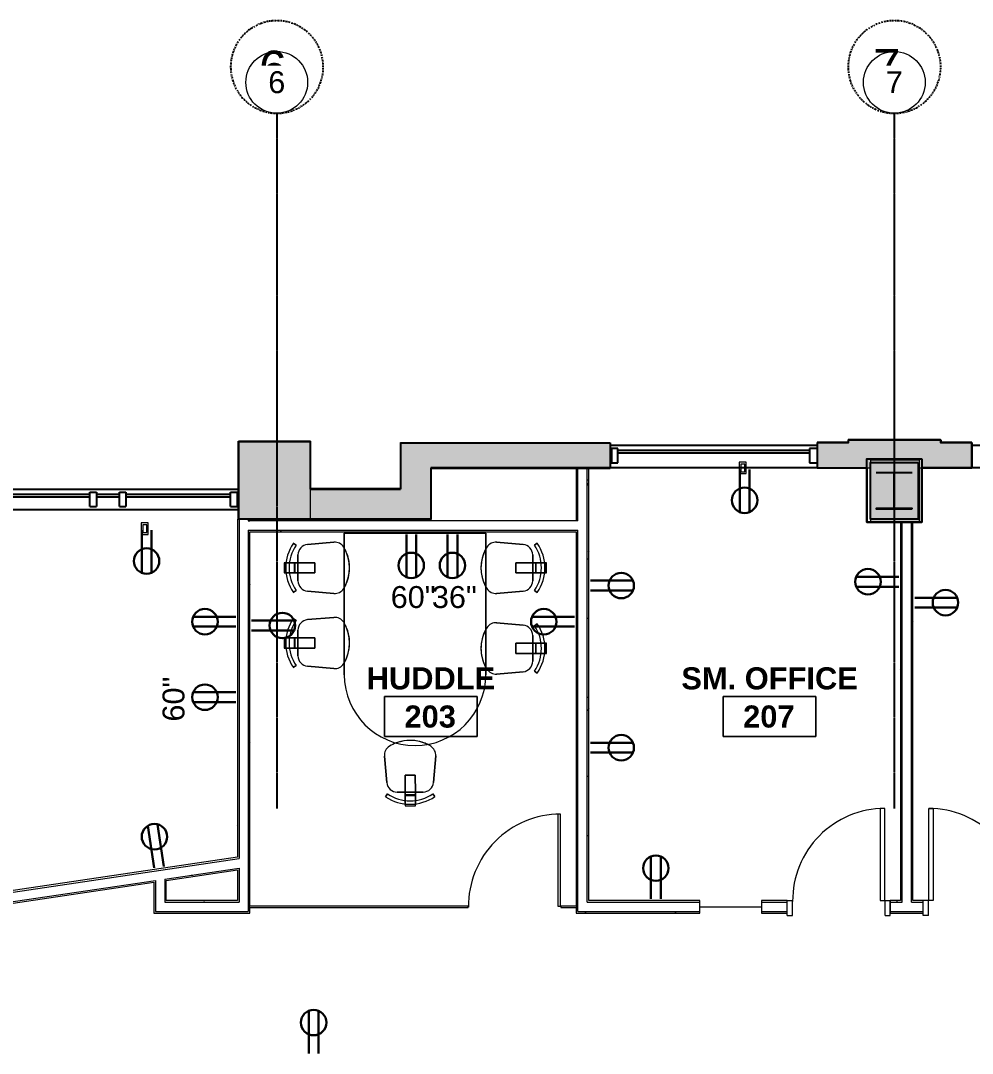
# Model space of a CAD drawing. Header units: inches. Extents: x 25329 to 28023, y 11893 to 13703.
# Drawn here: x 26722.2 to 27092.1, y 13301.6 to 13702.9 of the extents above; entities that cross this region are included whole.
import ezdxf

# ---------------------------------------------------------------- set-up
doc = ezdxf.new("R2010")
doc.units = ezdxf.units.IN
doc.header["$MEASUREMENT"] = 0
for name, pattern in [('L1$0$Plaza America BA02$0$CENTER2', [1.125, 0.75, -0.125, 0.125, -0.125]), ('L1$0$Plaza America BA02$0$DASHDOT', [1, 0.5, -0.25, 0, -0.25]), ('L1$0$SAG 02ATL Ste230PHII$0$CENTER2', [1.125, 0.75, -0.125, 0.125, -0.125])]:
    doc.linetypes.add(name, pattern=pattern)
for name, color, linetype in [('L1$0$A-Cols-Extr', 8, 'Continuous'), ('L1$0$A-Glaz', 8, 'Continuous'), ('L1$0$A-Wall-Extr', 8, 'Continuous'), ('L1$0$Plaza America BA02$0$14', 8, 'L1$0$Plaza America BA02$0$DASHDOT'), ('L1$0$Plaza America BA02$0$A-Column grid', 8, 'L1$0$Plaza America BA02$0$CENTER2'), ('L1$0$SAG 02ATL Ste230PHII$0$A-Column grid', 8, 'L1$0$SAG 02ATL Ste230PHII$0$CENTER2')]:
    doc.layers.add(name, color=color, linetype=linetype)
for name, color, linetype, lineweight in [('X1$0$A-ANNO-NOTE', 4, 'Continuous', 30), ('X1$0$A-AREA-IDEN', 1, 'Continuous', 9), ('X1$0$A-DOOR', 8, 'Continuous', 13), ('X1$0$A-DOOR-FRAM', 8, 'Continuous', 20), ('X1$0$A-GLAZ', 8, 'Continuous', 13), ('X1$0$A-WALL', 8, 'Continuous', 13), ('X1$0$A-WALL-PATT', 8, 'Continuous', 13), ('X1$0$E-ELEC-FIXT', 4, 'Continuous', 9), ('X1$0$I-FURN', 47, 'Continuous', 9), ('X1$0$I-WALL', 8, 'Continuous', 13), ('X1$0$S-COLS', 8, 'Continuous', 13), ('X1$0$S-GRID', 8, 'Continuous', 9), ('X1$0$S-GRID-IDEN', 8, 'Continuous', 9)]:
    doc.layers.add(name, color=color, linetype=linetype, lineweight=lineweight)
doc.styles.add('L1$0$Plaza America BA02$0$MONOTXT', font='MONOTXT', dxfattribs={"height": 0.2})
doc.styles.add('X1$0$Swis721 Lt BT', font='swissl.ttf', dxfattribs={"height": 8.514638})
doc.styles.add('X1$0$Swis721 Lt BT_B', font='', dxfattribs={"height": 8.583975})
doc.styles.get('X1$0$Swis721 Lt BT_B').set_extended_font_data('Swis721 Lt BT', bold=True)
pattern_1 = [(0, (0, 0), (30.72, 7.68), [1.267, -21.773, 1.267, -21.773, -122.88]), (0, (0, 0), (30.72, 7.68), [-46.08, 1.267, -44.813, 1.267, -21.773, -53.76]), (0, (0, 0), (30.72, 7.68), [-115.2, 1.267, -14.093, 1.267, -37.133]), (120, (11.52, 3.84), (-22.0110751, 22.7643004), [1.267, -21.773, 1.267, -21.773, -122.88]), (120, (11.52, 3.84), (-22.0110751, 22.7643004), [-46.08, 1.267, -44.813, 1.267, -21.773, -53.76]), (120, (11.52, 3.84), (-22.0110751, 22.7643004), [-115.2, 1.267, -14.093, 1.267, -37.133]), (240, (15.36, 19.2), (-8.7089249, -30.4443004), [1.267, -21.773, 1.267, -21.773, -122.88]), (240, (15.36, 19.2), (-8.7089249, -30.4443004), [-46.08, 1.267, -44.813, 1.267, -21.773, -53.76]), (240, (15.36, 19.2), (-8.7089249, -30.4443004), [-115.2, 1.267, -14.093, 1.267, -37.133])]

# ---------------------------------------------------------------- blocks, each defined once
blk = doc.blocks.new('X1$0$Single Flush - OTJ_SOLIDFLUSH_ALUM-4900816-FIRST FLOOR POWER _ SIGNAL')
at = {"layer": 'X1$0$A-DOOR'}
for p, q in [((16.15625, 38.25), (16.15625, 2.4375)), ((17.90625, 38.25), (16.15625, 38.25)), ((17.90625, 2.4375), (17.90625, 38.25)), ((16.15625, 2.4375), (17.90625, 2.4375))]:
    blk.add_line(p, q, dxfattribs=at)
blk.add_arc((17.90625, 2.4375), 35.8125, 90, 180.5, dxfattribs=at)
at = {"layer": 'X1$0$A-DOOR-FRAM'}
for p, q in [((-20, -3.3125), (-20, 2.4375)), ((-20, 2.4375), (-18, 2.4375)), ((-18, -3.3125), (-18, 2.4375)), ((18.000004, -3.3125), (18.000004, 2.4375)), ((18.000004, 2.4375), (20.000004, 2.4375)), ((20.000004, -3.3125), (20.000004, 2.4375)), ((-20, -3.3125), (-18, -3.3125)), ((18.000004, -3.3125), (20.000004, -3.3125))]:
    blk.add_line(p, q, dxfattribs=at)
blk = doc.blocks.new('X1$0$Single Flush - OTJ_SOLIDFLUSH_ALUM-4900275-FIRST FLOOR POWER _ SIGNAL')
at = {"layer": 'X1$0$A-DOOR'}
for p, q in [((16.15625, -2.4375), (17.90625, -2.4375)), ((16.15625, -38.25), (16.15625, -2.4375)), ((17.90625, -2.4375), (17.90625, -38.25)), ((17.90625, -38.25), (16.15625, -38.25))]:
    blk.add_line(p, q, dxfattribs=at)
blk.add_arc((17.90625, -2.4375), 35.8125, 179.5, 270, dxfattribs=at)
at = {"layer": 'X1$0$A-DOOR-FRAM'}
for p, q in [((-20, 3.3125), (-20, -2.4375)), ((-20, 3.3125), (-18, 3.3125)), ((-18, 3.3125), (-18, -2.4375)), ((18.000004, 3.3125), (18.000004, -2.4375)), ((18.000004, 3.3125), (20.000004, 3.3125)), ((20.000004, 3.3125), (20.000004, -2.4375)), ((-20, -2.4375), (-18, -2.4375)), ((18.000004, -2.4375), (20.000004, -2.4375))]:
    blk.add_line(p, q, dxfattribs=at)
blk = doc.blocks.new('X1$0$Single Glass Door - 36_ x 96_-4888983-FIRST FLOOR POWER _ SIGNAL')
at = {"layer": 'X1$0$A-DOOR'}
for p, q in [((16.90625, 36.0625), (16.90625, 0.25)), ((17.90625, 36.0625), (16.90625, 36.0625)), ((17.90625, 0.25), (17.90625, 36.0625)), ((16.90625, 0.25), (17.90625, 0.25))]:
    blk.add_line(p, q, dxfattribs=at)
blk.add_arc((17.90625, 0.25), 35.8125, 90, 180.5, dxfattribs=at)
blk = doc.blocks.new('X1$0$Frameless opening with glazing - 24_ x 96_-4900874-FIRST FLOOR POWER _ SIGNAL')
at = {"layer": 'X1$0$A-GLAZ'}
blk.add_line((-13.5, 0.0625), (10.5, 0.0625), dxfattribs=at)
blk = doc.blocks.new('X1$0$huddle room tables2 - huddle room tables-4811747-FIRST FLOOR POWER _ SIGNAL')
at = {"layer": 'X1$0$I-FURN'}
for p, q in [((25858.9, 12889.88), (25858.9, 12834.88)), ((25858.9, 12834.88), (25858.9, 12889.88)), ((25913.9, 12834.88), (25913.9, 12889.88)), ((25913.9, 12889.88), (25913.9, 12834.88)), ((25858.9, 12834.88), (25913.9, 12834.88)), ((25913.9, 12834.88), (25858.9, 12834.88))]:
    blk.add_line(p, q, dxfattribs=at)
blk.add_arc((25886.4, 12889.88), 27.5, 0, 180, dxfattribs=at)
blk.add_arc((25886.4, 12889.88), 27.5, 0, 180, dxfattribs=at)
blk = doc.blocks.new('X1$0$F-Chairs1 - Side 01-V137-FIRST FLOOR POWER _ SIGNAL')
at = {"layer": 'X1$0$I-FURN'}
for p, q in [((2, 0), (-2, 0)), ((-2, 0), (-2, -0.46)), ((2, 0), (-2, 0)), ((-2, 0), (-2, -0.72)), ((2, -0.46), (2, 0)), ((2, -0.72), (2, 0)), ((-9.57, -3.52), (-8.8, -4.64)), ((-9.57, -3.52), (-8.8, -4.64)), ((-8.8, -4.64), (-9.57, -3.52)), ((-2, -0.46), (2, -0.46)), ((-2, -0.46), (2, -0.46)), ((-2, -0.72), (-2, -0.46)), ((-2, -0.72), (-2, -2.09)), ((-2, -2.09), (-2, -0.72)), ((-2, -2.09), (-2, -3.91)), ((-2, -4.21), (-2, -2.09)), ((-2, -3.91), (-2, -5.32)), ((2, -3.91), (-2, -3.91)), ((2, -0.46), (2, -0.72)), ((2, -0.72), (2, -2.09)), ((2, -2.09), (2, -0.72)), ((2, -2.09), (2, -4.21)), ((2, -3.91), (2, -2.09)), ((2, -5.32), (2, -3.91)), ((8.8, -4.64), (9.57, -3.52)), ((8.8, -4.64), (9.57, -3.52)), ((9.57, -3.52), (8.8, -4.64)), ((5.02, -5.32), (-5.02, -5.32)), ((5.02, -5.32), (-5.02, -5.32)), ((-5.02, -5.32), (5.02, -5.32)), ((-2, -4.21), (2, -4.21)), ((-2, -5.32), (-2, -4.21)), ((-2, -5.32), (-2, -11.91)), ((-2, -11.91), (-2, -5.32)), ((2, -4.21), (2, -5.32)), ((2, -5.32), (2, -11.91)), ((2, -11.91), (2, -5.32)), ((-9.07, -9.03), (-9.96, -19.32)), ((-9.07, -9.03), (-9.96, -19.32)), ((-9.96, -19.32), (-9.07, -9.03)), ((2, -11.91), (-2, -11.91)), ((-2, -11.91), (2, -11.91)), ((9.96, -19.32), (9.07, -9.03)), ((9.96, -19.32), (9.07, -9.03)), ((9.07, -9.03), (9.96, -19.32))]:
    blk.add_line(p, q, dxfattribs=at)
for centre, radius, start, end in [((0, -17.51), 16.94, 55.6197, 124.3803), ((0, -17.51), 16.94, 55.6197, 124.3803), ((0, -17.51), 16.94, 55.6197, 124.3803), ((0, -17.51), 15.59, 55.6197, 124.3803), ((0, -17.51), 15.59, 55.6197, 124.3803), ((0, -17.51), 15.59, 55.6197, 124.3803), ((-5.02, -9.38), 4.06, 90, 175.0303), ((-5.02, -9.38), 4.06, 90, 175.0303), ((-5.02, -9.38), 4.06, 90, 175.0303), ((5.02, -9.38), 4.06, 4.9697, 90), ((5.02, -9.38), 4.06, 4.9697, 90), ((5.02, -9.38), 4.06, 4.9697, 90), ((-5.91, -19.67), 4.06, 175.0303, 238.407), ((-5.91, -19.67), 4.06, 175.0303, 238.407), ((-5.91, -19.67), 4.06, 175.0303, 238.407), ((5.91, -19.67), 4.06, 301.593, 4.9697), ((5.91, -19.67), 4.06, 301.593, 4.9697), ((5.91, -19.67), 4.06, 301.593, 4.9697), ((0, -10.06), 15.35, 238.407, 241.9633), ((0, -10.06), 15.35, 238.407, 241.8704), ((0, -10.06), 15.35, 238.407, 241.8704), ((0, -10.06), 15.35, 241.8704, 298.1296), ((0, -10.06), 15.35, 241.8704, 274.5133), ((0, -10.06), 15.35, 241.9633, 298.0367), ((0, -10.06), 15.35, 292.5665, 298.1296), ((0, -10.06), 15.35, 298.0367, 301.593), ((0, -10.06), 15.35, 298.1296, 301.593), ((0, -10.06), 15.35, 298.1296, 301.593), ((0, -10.06), 15.35, 274.5133, 292.5665)]:
    blk.add_arc(centre, radius, start, end, dxfattribs=at)
blk = doc.blocks.new('X1$0$F-Chairs1 - Side 01-V138-FIRST FLOOR POWER _ SIGNAL')
at = {"layer": 'X1$0$I-FURN'}
for p, q in [((2, 0), (-2, 0)), ((-2, 0), (-2, -0.46)), ((2, 0), (-2, 0)), ((-2, 0), (-2, -0.72)), ((2, -0.46), (2, 0)), ((2, -0.72), (2, 0)), ((-9.57, -3.52), (-8.8, -4.64)), ((-9.57, -3.52), (-8.8, -4.64)), ((-8.8, -4.64), (-9.57, -3.52)), ((-2, -0.46), (2, -0.46)), ((-2, -0.46), (2, -0.46)), ((-2, -0.72), (-2, -0.46)), ((-2, -0.72), (-2, -2.09)), ((-2, -2.09), (-2, -0.72)), ((-2, -2.09), (-2, -3.91)), ((-2, -4.21), (-2, -2.09)), ((-2, -3.91), (-2, -5.32)), ((2, -3.91), (-2, -3.91)), ((2, -0.46), (2, -0.72)), ((2, -0.72), (2, -2.09)), ((2, -2.09), (2, -0.72)), ((2, -2.09), (2, -4.21)), ((2, -3.91), (2, -2.09)), ((2, -5.32), (2, -3.91)), ((8.8, -4.64), (9.57, -3.52)), ((8.8, -4.64), (9.57, -3.52)), ((9.57, -3.52), (8.8, -4.64)), ((5.02, -5.32), (-5.02, -5.32)), ((5.02, -5.32), (-5.02, -5.32)), ((-5.02, -5.32), (5.02, -5.32)), ((-2, -4.21), (2, -4.21)), ((-2, -5.32), (-2, -4.21)), ((-2, -5.32), (-2, -11.91)), ((-2, -11.91), (-2, -5.32)), ((2, -4.21), (2, -5.32)), ((2, -5.32), (2, -11.91)), ((2, -11.91), (2, -5.32)), ((-9.07, -9.03), (-9.96, -19.32)), ((-9.07, -9.03), (-9.96, -19.32)), ((-9.96, -19.32), (-9.07, -9.03)), ((2, -11.91), (-2, -11.91)), ((-2, -11.91), (2, -11.91)), ((9.96, -19.32), (9.07, -9.03)), ((9.96, -19.32), (9.07, -9.03)), ((9.07, -9.03), (9.96, -19.32))]:
    blk.add_line(p, q, dxfattribs=at)
for centre, radius, start, end in [((0, -17.51), 16.94, 55.6197, 124.3803), ((0, -17.51), 16.94, 55.6197, 124.3803), ((0, -17.51), 16.94, 55.6197, 124.3803), ((0, -17.51), 15.59, 55.6197, 124.3803), ((0, -17.51), 15.59, 55.6197, 124.3803), ((0, -17.51), 15.59, 55.6197, 124.3803), ((-5.02, -9.38), 4.06, 90, 175.0303), ((-5.02, -9.38), 4.06, 90, 175.0303), ((-5.02, -9.38), 4.06, 90, 175.0303), ((5.02, -9.38), 4.06, 4.9697, 90), ((5.02, -9.38), 4.06, 4.9697, 90), ((5.02, -9.38), 4.06, 4.9697, 90), ((-5.91, -19.67), 4.06, 175.0303, 238.407), ((-5.91, -19.67), 4.06, 175.0303, 238.407), ((-5.91, -19.67), 4.06, 175.0303, 238.407), ((5.91, -19.67), 4.06, 301.593, 4.9697), ((5.91, -19.67), 4.06, 301.593, 4.9697), ((5.91, -19.67), 4.06, 301.593, 4.9697), ((0, -10.06), 15.35, 238.407, 241.9633), ((0, -10.06), 15.35, 238.407, 241.8704), ((0, -10.06), 15.35, 238.407, 241.8704), ((0, -10.06), 15.35, 241.8704, 298.1296), ((0, -10.06), 15.35, 241.8704, 247.4335), ((0, -10.06), 15.35, 241.9633, 298.0367), ((0, -10.06), 15.35, 274.5133, 298.1296), ((0, -10.06), 15.35, 298.0367, 301.593), ((0, -10.06), 15.35, 298.1296, 301.593), ((0, -10.06), 15.35, 298.1296, 301.593), ((0, -10.06), 15.35, 247.4335, 256.4601), ((0, -10.06), 15.35, 256.4601, 265.4867), ((0, -10.06), 15.35, 265.4867, 274.5133)]:
    blk.add_arc(centre, radius, start, end, dxfattribs=at)
blk = doc.blocks.new('X1$0$F-Chairs1 - Side 01-V139-FIRST FLOOR POWER _ SIGNAL')
at = {"layer": 'X1$0$I-FURN'}
for p, q in [((-9.07, 9.03), (-9.96, 19.32)), ((-9.96, 19.32), (-9.07, 9.03)), ((-9.07, 9.03), (-9.96, 19.32)), ((9.96, 19.32), (9.07, 9.03)), ((9.07, 9.03), (9.96, 19.32)), ((9.96, 19.32), (9.07, 9.03)), ((-2, 11.91), (-2, 5.32)), ((2, 11.91), (-2, 11.91)), ((-2, 11.91), (2, 11.91)), ((-2, 5.32), (-2, 11.91)), ((2, 11.91), (2, 5.32)), ((2, 5.32), (2, 11.91)), ((-9.57, 3.52), (-8.8, 4.64)), ((-8.8, 4.64), (-9.57, 3.52)), ((-9.57, 3.52), (-8.8, 4.64)), ((5.02, 5.32), (-5.02, 5.32)), ((-5.02, 5.32), (5.02, 5.32)), ((5.02, 5.32), (-5.02, 5.32)), ((-2, 5.32), (-2, 3.91)), ((-2, 4.21), (-2, 5.32)), ((2, 4.21), (-2, 4.21)), ((-2, 2.09), (-2, 4.21)), ((2, 5.32), (2, 4.21)), ((2, 3.91), (2, 5.32)), ((2, 4.21), (2, 2.09)), ((8.8, 4.64), (9.57, 3.52)), ((9.57, 3.52), (8.8, 4.64)), ((8.8, 4.64), (9.57, 3.52)), ((-2, 3.91), (-2, 2.09)), ((-2, 3.91), (2, 3.91)), ((-2, 2.09), (-2, 0.72)), ((-2, 0.72), (-2, 2.09)), ((-2, 0.72), (-2, 0)), ((-2, 0.46), (-2, 0.72)), ((2, 0.46), (-2, 0.46)), ((-2, 0.46), (-2, 0)), ((2, 0.46), (-2, 0.46)), ((2, 2.09), (2, 3.91)), ((2, 2.09), (2, 0.72)), ((2, 0.72), (2, 2.09)), ((2, 0.72), (2, 0.46)), ((2, 0), (2, 0.72)), ((2, 0), (2, 0.46)), ((-2, 0), (2, 0)), ((-2, 0), (2, 0))]:
    blk.add_line(p, q, dxfattribs=at)
for centre, radius, start, end in [((0, 10.06), 15.35, 59.9261, 120.0739), ((0, 10.06), 15.35, 112.5665, 120.0739), ((0, 10.06), 15.35, 59.9668, 120.0332), ((0, 10.06), 15.35, 103.5399, 112.5665), ((0, 10.06), 15.35, 85.4867, 103.5399), ((0, 10.06), 15.35, 59.9261, 85.4867), ((-5.91, 19.67), 4.06, 121.593, 184.9697), ((-5.91, 19.67), 4.06, 121.593, 184.9697), ((-5.91, 19.67), 4.06, 121.593, 184.9697), ((0, 10.06), 15.35, 120.0332, 121.593), ((0, 10.06), 15.35, 120.0739, 121.593), ((0, 10.06), 15.35, 120.0739, 121.593), ((0, 10.06), 15.35, 58.407, 59.9668), ((0, 10.06), 15.35, 58.407, 59.9261), ((0, 10.06), 15.35, 58.407, 59.9261), ((5.91, 19.67), 4.06, 355.0303, 58.407), ((5.91, 19.67), 4.06, 355.0303, 58.407), ((5.91, 19.67), 4.06, 355.0303, 58.407), ((-5.02, 9.38), 4.06, 184.9697, 270), ((-5.02, 9.38), 4.06, 184.9697, 270), ((-5.02, 9.38), 4.06, 184.9697, 270), ((5.02, 9.38), 4.06, 270, 355.0303), ((5.02, 9.38), 4.06, 270, 355.0303), ((5.02, 9.38), 4.06, 270, 355.0303), ((0, 17.51), 15.59, 235.6197, 304.3803), ((0, 17.51), 15.59, 235.6197, 304.3803), ((0, 17.51), 15.59, 235.6197, 304.3803), ((0, 17.51), 16.94, 235.6197, 304.3803), ((0, 17.51), 16.94, 235.6197, 304.3803), ((0, 17.51), 16.94, 235.6197, 304.3803)]:
    blk.add_arc(centre, radius, start, end, dxfattribs=at)
blk = doc.blocks.new('X1$0$F-Chairs1 - Side 01-V140-FIRST FLOOR POWER _ SIGNAL')
at = {"layer": 'X1$0$I-FURN'}
for p, q in [((-9.07, 9.03), (-9.96, 19.32)), ((-9.96, 19.32), (-9.07, 9.03)), ((-9.07, 9.03), (-9.96, 19.32)), ((9.96, 19.32), (9.07, 9.03)), ((9.07, 9.03), (9.96, 19.32)), ((9.96, 19.32), (9.07, 9.03)), ((-2, 11.91), (-2, 5.32)), ((2, 11.91), (-2, 11.91)), ((-2, 11.91), (2, 11.91)), ((-2, 5.32), (-2, 11.91)), ((2, 11.91), (2, 5.32)), ((2, 5.32), (2, 11.91)), ((-9.57, 3.52), (-8.8, 4.64)), ((-8.8, 4.64), (-9.57, 3.52)), ((-9.57, 3.52), (-8.8, 4.64)), ((5.02, 5.32), (-5.02, 5.32)), ((-5.02, 5.32), (5.02, 5.32)), ((5.02, 5.32), (-5.02, 5.32)), ((-2, 5.32), (-2, 3.91)), ((-2, 4.21), (-2, 5.32)), ((2, 4.21), (-2, 4.21)), ((-2, 2.09), (-2, 4.21)), ((2, 5.32), (2, 4.21)), ((2, 3.91), (2, 5.32)), ((2, 4.21), (2, 2.09)), ((8.8, 4.64), (9.57, 3.52)), ((9.57, 3.52), (8.8, 4.64)), ((8.8, 4.64), (9.57, 3.52)), ((-2, 3.91), (-2, 2.09)), ((-2, 3.91), (2, 3.91)), ((-2, 2.09), (-2, 0.72)), ((-2, 0.72), (-2, 2.09)), ((-2, 0.72), (-2, 0)), ((-2, 0.46), (-2, 0.72)), ((2, 0.46), (-2, 0.46)), ((-2, 0.46), (-2, 0)), ((2, 0.46), (-2, 0.46)), ((2, 2.09), (2, 3.91)), ((2, 2.09), (2, 0.72)), ((2, 0.72), (2, 2.09)), ((2, 0.72), (2, 0.46)), ((2, 0), (2, 0.72)), ((2, 0), (2, 0.46)), ((-2, 0), (2, 0)), ((-2, 0), (2, 0))]:
    blk.add_line(p, q, dxfattribs=at)
for centre, radius, start, end in [((0, 10.06), 15.35, 59.9261, 120.0739), ((0, 10.06), 15.35, 112.5665, 120.0739), ((0, 10.06), 15.35, 59.9668, 120.0332), ((0, 10.06), 15.35, 94.5133, 112.5665), ((0, 10.06), 15.35, 59.9261, 94.5133), ((-5.91, 19.67), 4.06, 121.593, 184.9697), ((-5.91, 19.67), 4.06, 121.593, 184.9697), ((-5.91, 19.67), 4.06, 121.593, 184.9697), ((0, 10.06), 15.35, 120.0332, 121.593), ((0, 10.06), 15.35, 120.0739, 121.593), ((0, 10.06), 15.35, 120.0739, 121.593), ((0, 10.06), 15.35, 58.407, 59.9668), ((0, 10.06), 15.35, 58.407, 59.9261), ((0, 10.06), 15.35, 58.407, 59.9261), ((5.91, 19.67), 4.06, 355.0303, 58.407), ((5.91, 19.67), 4.06, 355.0303, 58.407), ((5.91, 19.67), 4.06, 355.0303, 58.407), ((-5.02, 9.38), 4.06, 184.9697, 270), ((-5.02, 9.38), 4.06, 184.9697, 270), ((-5.02, 9.38), 4.06, 184.9697, 270), ((5.02, 9.38), 4.06, 270, 355.0303), ((5.02, 9.38), 4.06, 270, 355.0303), ((5.02, 9.38), 4.06, 270, 355.0303), ((0, 17.51), 15.59, 235.6197, 304.3803), ((0, 17.51), 15.59, 235.6197, 304.3803), ((0, 17.51), 15.59, 235.6197, 304.3803), ((0, 17.51), 16.94, 235.6197, 304.3803), ((0, 17.51), 16.94, 235.6197, 304.3803), ((0, 17.51), 16.94, 235.6197, 304.3803)]:
    blk.add_arc(centre, radius, start, end, dxfattribs=at)
blk = doc.blocks.new('X1$0$F-Chairs1 - Side 01-V141-FIRST FLOOR POWER _ SIGNAL')
at = {"layer": 'X1$0$I-FURN'}
for p, q in [((-9.07, 9.03), (-9.96, 19.32)), ((-9.96, 19.32), (-9.07, 9.03)), ((-9.07, 9.03), (-9.96, 19.32)), ((9.96, 19.32), (9.07, 9.03)), ((9.07, 9.03), (9.96, 19.32)), ((9.96, 19.32), (9.07, 9.03)), ((-2, 11.91), (-2, 5.32)), ((2, 11.91), (-2, 11.91)), ((-2, 11.91), (2, 11.91)), ((-2, 5.32), (-2, 11.91)), ((2, 11.91), (2, 5.32)), ((2, 5.32), (2, 11.91)), ((-9.57, 3.52), (-8.8, 4.64)), ((-8.8, 4.64), (-9.57, 3.52)), ((-9.57, 3.52), (-8.8, 4.64)), ((5.02, 5.32), (-5.02, 5.32)), ((-5.02, 5.32), (5.02, 5.32)), ((5.02, 5.32), (-5.02, 5.32)), ((-2, 5.32), (-2, 3.91)), ((-2, 4.21), (-2, 5.32)), ((2, 4.21), (-2, 4.21)), ((-2, 2.09), (-2, 4.21)), ((2, 5.32), (2, 4.21)), ((2, 3.91), (2, 5.32)), ((2, 4.21), (2, 2.09)), ((8.8, 4.64), (9.57, 3.52)), ((9.57, 3.52), (8.8, 4.64)), ((8.8, 4.64), (9.57, 3.52)), ((-2, 3.91), (-2, 2.09)), ((-2, 3.91), (2, 3.91)), ((-2, 2.09), (-2, 0.72)), ((-2, 0.72), (-2, 2.09)), ((-2, 0.72), (-2, 0)), ((-2, 0.46), (-2, 0.72)), ((2, 0.46), (-2, 0.46)), ((-2, 0.46), (-2, 0)), ((2, 0.46), (-2, 0.46)), ((2, 2.09), (2, 3.91)), ((2, 2.09), (2, 0.72)), ((2, 0.72), (2, 2.09)), ((2, 0.72), (2, 0.46)), ((2, 0), (2, 0.72)), ((2, 0), (2, 0.46)), ((-2, 0), (2, 0)), ((-2, 0), (2, 0))]:
    blk.add_line(p, q, dxfattribs=at)
for centre, radius, start, end in [((0, 10.06), 15.35, 110.4875, 121.593), ((0, 10.06), 15.35, 110.4875, 121.593), ((0, 10.06), 15.35, 110.5918, 121.593), ((0, 10.06), 15.35, 64.2769, 110.5918), ((0, 10.06), 15.35, 64.1761, 110.4875), ((0, 10.06), 15.35, 103.5399, 110.4875), ((0, 10.06), 15.35, 85.4867, 103.5399), ((0, 10.06), 15.35, 67.4335, 85.4867), ((0, 10.06), 15.35, 64.1761, 67.4335), ((-5.91, 19.67), 4.06, 121.593, 184.9697), ((-5.91, 19.67), 4.06, 121.593, 184.9697), ((-5.91, 19.67), 4.06, 121.593, 184.9697), ((0, 10.06), 15.35, 58.407, 64.2769), ((0, 10.06), 15.35, 58.407, 64.1761), ((0, 10.06), 15.35, 58.407, 64.1761), ((5.91, 19.67), 4.06, 355.0303, 58.407), ((5.91, 19.67), 4.06, 355.0303, 58.407), ((5.91, 19.67), 4.06, 355.0303, 58.407), ((-5.02, 9.38), 4.06, 184.9697, 270), ((-5.02, 9.38), 4.06, 184.9697, 270), ((-5.02, 9.38), 4.06, 184.9697, 270), ((5.02, 9.38), 4.06, 270, 355.0303), ((5.02, 9.38), 4.06, 270, 355.0303), ((5.02, 9.38), 4.06, 270, 355.0303), ((0, 17.51), 15.59, 235.6197, 304.3803), ((0, 17.51), 15.59, 235.6197, 304.3803), ((0, 17.51), 15.59, 235.6197, 304.3803), ((0, 17.51), 16.94, 235.6197, 304.3803), ((0, 17.51), 16.94, 235.6197, 304.3803), ((0, 17.51), 16.94, 235.6197, 304.3803)]:
    blk.add_arc(centre, radius, start, end, dxfattribs=at)
blk = doc.blocks.new('X1$0$PS - Duplex - Duplex-4172790-FIRST FLOOR POWER _ SIGNAL')
at = {"layer": 'X1$0$E-ELEC-FIXT'}
for p, q in [((-1.375, -2.25), (-1.375, 2.25)), ((-1.375, 2.25), (1.375, 2.25)), ((-0.75, -1.5), (-0.75, 1.5)), ((-0.75, 1.5), (0.75, 1.5)), ((0.75, 1.5), (0.75, -1.5)), ((1.375, 2.25), (1.375, -2.25)), ((1.375, -2.25), (-1.375, -2.25)), ((0.75, -1.5), (-0.75, -1.5))]:
    blk.add_line(p, q, dxfattribs=at)
blk = doc.blocks.new('X1$0$Concrete-Rectangular-Column - 19 X 24-5195709-FIRST FLOOR POWER _ SIGNAL')
at = {"layer": 'X1$0$S-COLS'}
blk.add_hatch(color=256, dxfattribs=at).paths.add_polyline_path([(-9.5, -12), (9.5, -12), (9.5, 12), (-9.5, 12)], flags=0)
for p, q in [((9.5, 12), (-9.5, 12)), ((-9.5, 12), (-9.5, -12)), ((9.5, -12), (9.5, 12)), ((-9.5, -12), (9.5, -12))]:
    blk.add_line(p, q, dxfattribs=at)
blk = doc.blocks.new('X1$0$Concrete-Rectangular-Column - 28 X 36-5114309-FIRST FLOOR POWER _ SIGNAL')
at = {"layer": 'X1$0$S-COLS'}
blk.add_hatch(color=256, dxfattribs=at).paths.add_polyline_path([(14, -15), (14, 15), (-14, 15), (-14, -15)], flags=0)
for p, q in [((14, 15), (-14, 15)), ((-14, 15), (-14, -15)), ((14, -15), (14, 15)), ((-14, -15), (14, -15))]:
    blk.add_line(p, q, dxfattribs=at)
blk = doc.blocks.new('X1$0$Grid - Grid Head - Circle-50561-FIRST FLOOR POWER _ SIGNAL')
at = {"layer": 'X1$0$S-GRID-IDEN'}
blk.add_circle((0, 0), 0.125, dxfattribs=at)
blk = doc.blocks.new('X1$0$Room Tag - Room Name and Number-3379422-FIRST FLOOR POWER _ SIGNAL')
at = {"layer": 'X1$0$A-AREA-IDEN'}
for p, q in [((-0.1881, -0.1636), (-0.1881, -0.0018)), ((-0.1881, -0.0018), (0.1869, -0.0018)), ((0.1869, -0.0018), (-0.1881, -0.0018)), ((-0.1881, -0.0018), (-0.1881, -0.1636)), ((0.1869, -0.0018), (0.1869, -0.1636)), ((0.1869, -0.1636), (0.1869, -0.0018)), ((0.1869, -0.1636), (-0.1881, -0.1636)), ((-0.1881, -0.1636), (0.1869, -0.1636))]:
    blk.add_line(p, q, dxfattribs=at)

msp = doc.modelspace()

# ---------------------------------------------------------------- hatches: boundary and pattern name
at = {"layer": 'X1$0$A-WALL-PATT'}
for points in [[(27079.65, 13529.17), (27079.65, 13540.17), (27043.81, 13540.17), (27043.81, 13529.17), (27052.47, 13529.17), (27052.47, 13532.11), (27071.47, 13532.11), (27071.47, 13529.17)], [(26881.81, 13509.16), (26881.81, 13538.91), (26869.81, 13538.91), (26869.81, 13509.16)], [(26951.31, 13528.91), (26951.31, 13538.91), (26881.81, 13538.91), (26881.81, 13528.91)], [(27043.81, 13529.17), (27043.81, 13539.17), (27031.81, 13539.17), (27031.81, 13529.17)], [(27079.65, 13529.17), (27091.81, 13529.17), (27091.81, 13539.17), (27079.65, 13539.17), (27079.65, 13531.55)], [(26834.81, 13509.16), (26869.81, 13509.16), (26869.81, 13521.16), (26834.81, 13521.16), (26834.81, 13514.01)]]:
    msp.add_hatch(color=256, dxfattribs=at).paths.add_polyline_path(points, flags=0)
h = msp.add_hatch(dxfattribs=at)
h.set_pattern_fill('FP1_1', color=256, style=0, pattern_type=2)
h.set_pattern_definition(pattern_1)
h.paths.add_polyline_path([(26938.12, 13356.11), (26938.74, 13356.11), (26938.74, 13358.3), (26938.12, 13358.3), (26938.12, 13356.74)], flags=0)
h.paths.add_polyline_path([(26938.74, 13358.8), (26938.74, 13504.93), (26938.12, 13504.93), (26938.12, 13358.8)], flags=0)
h.paths.add_polyline_path([(26938.12, 13508.55), (26938.74, 13508.55), (26938.74, 13528.91), (26938.12, 13528.91), (26938.12, 13514.01)], flags=0)
h = msp.add_hatch(dxfattribs=at)
h.set_pattern_fill('FP1_1', color=256, style=0, pattern_type=2)
h.set_pattern_definition(pattern_1)
h.paths.add_polyline_path([(26942.99, 13360.36), (26942.99, 13528.91), (26942.37, 13528.91), (26942.37, 13360.36)], flags=0)
h = msp.add_hatch(dxfattribs=at)
h.set_pattern_fill('FP1_1', color=256, style=0, pattern_type=2)
h.set_pattern_definition(pattern_1)
h.paths.add_polyline_path([(26807.06, 13360.99), (26807.06, 13373.65), (26806.43, 13373.56), (26806.43, 13360.99)], flags=0)
h.paths.add_polyline_path([(26806.43, 13377.23), (26807.06, 13377.32), (26807.06, 13509.16), (26806.43, 13509.16), (26806.43, 13377.32)], flags=0)
h = msp.add_hatch(dxfattribs=at)
h.set_pattern_fill('FP1_1', color=256, style=0, pattern_type=2)
h.set_pattern_definition(pattern_1)
h.paths.add_polyline_path([(26811.31, 13356.74), (26811.31, 13358.3), (26810.68, 13358.3), (26810.68, 13356.74)], flags=0)
h.paths.add_polyline_path([(26810.68, 13358.8), (26811.31, 13358.8), (26811.31, 13504.93), (26810.68, 13504.93), (26810.68, 13360.36)], flags=0)
h.paths.add_polyline_path([(26811.31, 13508.55), (26811.31, 13509.16), (26810.68, 13509.16), (26810.68, 13508.55), (26810.79, 13508.55)], flags=0)
h = msp.add_hatch(dxfattribs=at)
h.set_pattern_fill('FP1_1', color=256, style=0, pattern_type=2)
h.set_pattern_definition(pattern_1)
h.paths.add_polyline_path([(27064.12, 13360.99), (27064.74, 13360.99), (27064.74, 13508.11), (27064.12, 13508.11), (27064.12, 13394.4)], flags=0)
h = msp.add_hatch(dxfattribs=at)
h.set_pattern_fill('FP1_1', color=256, style=0, pattern_type=2)
h.set_pattern_definition(pattern_1)
h.paths.add_polyline_path([(27068.37, 13360.99), (27068.99, 13360.99), (27068.99, 13508.11), (27068.37, 13508.11), (27068.37, 13394.4)], flags=0)
h = msp.add_hatch(dxfattribs=at)
h.set_pattern_fill('FP1_1', color=256, style=0, pattern_type=2)
h.set_pattern_definition(pattern_1)
h.paths.add_polyline_path([(26938.12, 13504.3), (26938.12, 13504.93), (26811.31, 13504.93), (26811.31, 13504.3), (26921.19, 13504.3)], flags=0)
h = msp.add_hatch(dxfattribs=at)
h.set_pattern_fill('FP1_1', color=256, style=0, pattern_type=2)
h.set_pattern_definition(pattern_1)
h.paths.add_polyline_path([(26534.31, 13336.91), (26542.64, 13338.14), (26542.55, 13338.76), (26534.31, 13337.54), (26534.31, 13337)], flags=0)
h.paths.add_polyline_path([(26582.21, 13344.01), (26587.53, 13344.79), (26587.44, 13345.41), (26582.12, 13344.62)], flags=0)
h.paths.add_polyline_path([(26611.27, 13348.31), (26806.43, 13377.23), (26806.43, 13377.86), (26611.18, 13348.93)], flags=0)
h = msp.add_hatch(dxfattribs=at)
h.set_pattern_fill('FP1_1', color=256, style=0, pattern_type=2)
h.set_pattern_definition(pattern_1)
h.paths.add_polyline_path([(26530.06, 13331.98), (26543.26, 13333.94), (26543.17, 13334.56), (26530.06, 13332.61)], flags=0)
h.paths.add_polyline_path([(26582.83, 13339.8), (26588.16, 13340.59), (26588.06, 13341.21), (26582.74, 13340.42)], flags=0)
h.paths.add_polyline_path([(26611.9, 13344.11), (26774.56, 13368.21), (26774.56, 13368.84), (26611.8, 13344.73)], flags=0)
h.paths.add_polyline_path([(26778.18, 13368.74), (26806.43, 13372.93), (26806.43, 13373.56), (26778.18, 13369.38), (26778.18, 13368.84)], flags=0)
h = msp.add_hatch(dxfattribs=at)
h.set_pattern_fill('FP1_1', color=256, style=0, pattern_type=2)
h.set_pattern_definition(pattern_1)
h.paths.add_polyline_path([(26778.81, 13360.36), (26807.06, 13360.36), (26807.06, 13360.99), (26778.81, 13360.99)], flags=0)
h = msp.add_hatch(dxfattribs=at)
h.set_pattern_fill('FP1_1', color=256, style=0, pattern_type=2)
h.set_pattern_definition(pattern_1)
h.paths.add_polyline_path([(27385.86, 13360.36), (27385.86, 13360.99), (27375.86, 13360.99), (27375.86, 13360.36), (27378.74, 13360.36)], flags=0)
h.paths.add_polyline_path([(27484.24, 13360.36), (27514.49, 13360.36), (27514.48, 13360.99), (27483.62, 13360.99), (27483.62, 13360.36)], flags=0)
h.paths.add_polyline_path([(27282.99, 13360.36), (27282.99, 13360.99), (27272.99, 13360.99), (27272.99, 13360.36)], flags=0)
h.paths.add_polyline_path([(27203.24, 13360.36), (27248.99, 13360.36), (27248.99, 13360.99), (27194.09, 13360.99), (27194.09, 13360.36), (27194.72, 13360.36)], flags=0)
h.paths.add_polyline_path([(27190.47, 13360.36), (27190.47, 13360.99), (27146.99, 13360.99), (27146.99, 13360.36), (27189.84, 13360.36)], flags=0)
h.paths.add_polyline_path([(27479.99, 13360.36), (27479.99, 13360.99), (27409.86, 13360.99), (27409.86, 13360.36), (27479.37, 13360.36)], flags=0)
h.paths.add_polyline_path([(27122.99, 13360.36), (27122.99, 13360.99), (27112.99, 13360.99), (27112.99, 13360.36), (27116.67, 13360.36)], flags=0)
h.paths.add_polyline_path([(26986.12, 13360.36), (26986.12, 13360.99), (26942.99, 13360.99), (26942.99, 13360.36), (26970.42, 13360.36)], flags=0)
h.paths.add_polyline_path([(27331.24, 13360.36), (27335.86, 13360.36), (27335.86, 13360.99), (27331.24, 13360.99)], flags=0)
h.paths.add_polyline_path([(27010.12, 13360.36), (27020.12, 13360.36), (27020.12, 13360.99), (27010.12, 13360.99)], flags=0)
h.paths.add_polyline_path([(27068.67, 13360.36), (27072.99, 13360.36), (27072.99, 13360.99), (27068.37, 13360.99), (27068.37, 13360.36)], flags=0)
h.paths.add_polyline_path([(27064.74, 13360.36), (27064.74, 13360.99), (27060.12, 13360.99), (27060.12, 13360.36), (27064.12, 13360.36)], flags=0)
h.paths.add_polyline_path([(27327.61, 13360.36), (27327.61, 13360.99), (27322.99, 13360.99), (27322.99, 13360.36), (27326.99, 13360.36)], flags=0)
h = msp.add_hatch(dxfattribs=at)
h.set_pattern_fill('FP1_1', color=256, style=0, pattern_type=2)
h.set_pattern_definition(pattern_1)
h.paths.add_polyline_path([(27483.62, 13356.11), (27510.24, 13356.11), (27510.24, 13356.74), (27409.86, 13356.74), (27409.86, 13356.11), (27479.99, 13356.11)], flags=0)
h.paths.add_polyline_path([(27122.99, 13356.11), (27122.99, 13356.74), (27112.99, 13356.74), (27112.99, 13356.11), (27116.67, 13356.11)], flags=0)
h.paths.add_polyline_path([(27178.34, 13356.11), (27248.99, 13356.11), (27248.99, 13356.74), (27146.99, 13356.74), (27146.99, 13356.11), (27175.65, 13356.11)], flags=0)
h.paths.add_polyline_path([(27385.86, 13356.11), (27385.86, 13356.74), (27375.86, 13356.74), (27375.86, 13356.11), (27378.74, 13356.11)], flags=0)
h.paths.add_polyline_path([(27272.99, 13356.11), (27282.99, 13356.11), (27282.99, 13356.74), (27272.99, 13356.74)], flags=0)
h.paths.add_polyline_path([(27331.24, 13356.11), (27335.86, 13356.11), (27335.86, 13356.74), (27322.99, 13356.74), (27322.99, 13356.11), (27327.63, 13356.11)], flags=0)
h.paths.add_polyline_path([(27064.74, 13356.11), (27072.99, 13356.11), (27072.99, 13356.74), (27060.12, 13356.74), (27060.12, 13356.11), (27064.12, 13356.11)], flags=0)
h.paths.add_polyline_path([(26938.76, 13356.11), (26986.12, 13356.11), (26986.12, 13356.74), (26938.74, 13356.74), (26938.74, 13356.11)], flags=0)
h.paths.add_polyline_path([(27010.12, 13356.11), (27020.12, 13356.11), (27020.12, 13356.74), (27010.12, 13356.74)], flags=0)

# ---------------------------------------------------------------- linework, layer by layer
at = {"layer": 'L1$0$A-Cols-Extr'}
for points in [[(27072.47, 13532.61), (27072.47, 13508.11), (27050.99, 13508.11), (27050.99, 13532.61)], [(27070.98, 13531.26), (27070.98, 13509.26), (27052.48, 13509.26), (27052.48, 13531.26)], [(27068.73, 13513.26), (27068.73, 13513.36), (27054.73, 13513.36), (27054.73, 13513.26)]]:
    msp.add_lwpolyline(points, close=True, dxfattribs=at)
for points in [[(27068.73, 13527.26), (27054.73, 13527.26)], [(27061.73, 13513.36), (27061.73, 13527.36)]]:
    msp.add_lwpolyline(points, dxfattribs=at)
at = {"layer": 'L1$0$A-Glaz'}
for p, q in [((26951.31, 13538.91), (26951.31, 13529.16)), ((27031.81, 13537.91), (26951.31, 13537.91)), ((26951.81, 13536.66), (26951.81, 13531.16)), ((26954.31, 13536.66), (26951.81, 13536.66)), ((26954.31, 13531.16), (26954.31, 13536.66)), ((27028.81, 13536.66), (27028.81, 13531.16)), ((27031.31, 13536.66), (27028.81, 13536.66)), ((27031.81, 13538.91), (27031.81, 13529.16)), ((27091.81, 13538.91), (27091.81, 13529.16)), ((27271.31, 13537.91), (27091.81, 13537.91)), ((27028.81, 13535.91), (26954.31, 13535.91)), ((27028.81, 13534.91), (26954.31, 13534.91)), ((27031.81, 13529.16), (26951.31, 13529.16)), ((26951.81, 13531.16), (26954.31, 13531.16)), ((27028.81, 13531.16), (27031.31, 13531.16)), ((27271.81, 13529.16), (27091.81, 13529.16)), ((26596.82, 13520.91), (26806.81, 13520.91)), ((26703.06, 13518.91), (26749.12, 13518.91)), ((26703.06, 13517.91), (26749.12, 13517.91)), ((26749.12, 13519.66), (26751.62, 13519.66)), ((26749.12, 13514.16), (26749.12, 13519.66)), ((26751.62, 13519.66), (26751.62, 13514.16)), ((26751.62, 13518.91), (26760.56, 13518.91)), ((26751.62, 13517.91), (26760.56, 13517.91)), ((26760.56, 13519.66), (26763.06, 13519.66)), ((26760.56, 13514.16), (26760.56, 13519.66)), ((26763.06, 13519.66), (26763.06, 13514.16)), ((26763.06, 13518.91), (26803.81, 13518.91)), ((26763.06, 13517.91), (26803.81, 13517.91)), ((26803.81, 13519.66), (26806.31, 13519.66)), ((26803.81, 13514.16), (26803.81, 13519.66)), ((26806.31, 13519.66), (26806.31, 13514.16)), ((26806.88, 13512.91), (26596.74, 13512.91)), ((26749.12, 13514.16), (26751.62, 13514.16)), ((26760.56, 13514.16), (26763.06, 13514.16)), ((26803.81, 13514.16), (26806.31, 13514.16))]:
    msp.add_line(p, q, dxfattribs=at)
at = {"layer": 'L1$0$A-Wall-Extr'}
for p, q in [((26806.81, 13539.54), (26806.81, 13509.16)), ((26806.81, 13539.54), (26834.81, 13539.54)), ((26806.81, 13509.16), (26806.81, 13539.54)), ((26834.81, 13520.91), (26834.81, 13539.54)), ((26869.81, 13539.07), (26869.81, 13520.91)), ((26869.81, 13539.07), (26869.81, 13539.07)), ((26869.81, 13538.91), (26951.31, 13538.91)), ((26951.31, 13538.91), (26951.31, 13529.16)), ((27043.81, 13538.91), (27031.81, 13538.91)), ((27079.81, 13539.91), (27043.81, 13539.91)), ((27043.81, 13539.91), (27043.81, 13538.91)), ((27079.81, 13539.91), (27079.81, 13539.91)), ((27079.81, 13539.91), (27079.81, 13538.91)), ((27091.81, 13538.91), (27079.81, 13538.91)), ((26881.56, 13529.16), (26881.56, 13509.16)), ((26951.31, 13529.16), (26881.56, 13529.16)), ((27031.81, 13529.16), (27050.99, 13529.16)), ((27091.81, 13529.16), (27072.47, 13529.16)), ((26834.81, 13520.91), (26869.81, 13520.91)), ((26881.56, 13509.16), (26806.81, 13509.16))]:
    msp.add_line(p, q, dxfattribs=at)
at = {"layer": 'L1$0$A-Wall-Extr', "flags": 128}
msp.add_lwpolyline([(27031.81, 13538.91), (27031.81, 13529.16), (27050.99, 13529.16), (27050.99, 13508.11), (27072.47, 13508.11), (27072.47, 13529.16), (27091.81, 13529.16), (27091.81, 13538.91), (27079.81, 13538.91), (27079.81, 13539.91), (27043.81, 13539.91), (27043.81, 13538.91)], close=True, dxfattribs=at)
at = {"layer": 'L1$0$Plaza America BA02$0$14'}
for centre in [(26821.8, 13684.95), (27061.79, 13684.95)]:
    msp.add_ellipse(centre, major_axis=(18, 0), ratio=0.99964, start_param=0, end_param=6.283175, dxfattribs=at)
at = {"layer": 'L1$0$Plaza America BA02$0$A-Column grid'}
for p, q in [((26821.73, 13666.96), (26821.73, 13396.73)), ((27061.73, 13666.96), (27061.73, 13396.73))]:
    msp.add_line(p, q, dxfattribs=at)
at = {"layer": 'L1$0$SAG 02ATL Ste230PHII$0$A-Column grid'}
for p, q in [((26821.73, 13666.96), (26821.73, 13396.73)), ((27061.73, 13666.96), (27061.73, 13396.73))]:
    msp.add_line(p, q, dxfattribs=at)
at = {"layer": 'X1$0$A-ANNO-NOTE'}
for p, q in [((27001.64, 13528.53), (27001.64, 13512)), ((27005.47, 13528.53), (27005.47, 13512)), ((26769.23, 13504.91), (26769.23, 13488.39)), ((26773.06, 13504.91), (26773.06, 13488.39)), ((26872.09, 13503.21), (26872.09, 13486.68)), ((26875.92, 13503.21), (26875.92, 13486.68)), ((26888.09, 13503.21), (26888.09, 13486.68)), ((26891.92, 13503.21), (26891.92, 13486.68)), ((26943.65, 13485.34), (26960.17, 13485.34)), ((27063.47, 13486.82), (27046.94, 13486.82)), ((26943.65, 13481.51), (26960.17, 13481.51)), ((27063.47, 13482.99), (27046.94, 13482.99)), ((27069.65, 13478.71), (27086.17, 13478.71)), ((27069.65, 13474.88), (27086.17, 13474.88)), ((26805.78, 13471.3), (26789.25, 13471.3)), ((26811.96, 13469.81), (26828.49, 13469.81)), ((26937.47, 13471.3), (26920.94, 13471.3)), ((26805.78, 13467.47), (26789.25, 13467.47)), ((26811.96, 13465.98), (26828.49, 13465.98)), ((26937.47, 13467.47), (26920.94, 13467.47)), ((26805.78, 13441.96), (26789.25, 13441.96)), ((26805.78, 13438.13), (26789.25, 13438.13)), ((26943.65, 13422.34), (26960.17, 13422.34)), ((26943.65, 13418.51), (26960.17, 13418.51)), ((26774.05, 13373.72), (26771.63, 13390.07)), ((26777.85, 13374.28), (26775.42, 13390.63)), ((26967.13, 13361.64), (26967.13, 13378.17)), ((26970.97, 13361.64), (26970.97, 13378.17)), ((26834.13, 13301.64), (26834.13, 13318.17)), ((26837.97, 13301.64), (26837.97, 13318.17))]:
    msp.add_line(p, q, dxfattribs=at)
for centre in [(27003.55, 13516.56), (26771.14, 13492.95), (26874, 13491.25), (26890, 13491.25), (26955.61, 13483.42), (27051.5, 13484.91), (27081.61, 13476.8), (26793.82, 13469.38), (26823.92, 13467.9), (26925.5, 13469.38), (26793.82, 13440.04), (26955.61, 13420.42), (26774.2, 13385.84), (26969.05, 13373.6), (26836.05, 13313.6)]:
    msp.add_circle(centre, 4.95, dxfattribs=at)
at = {"layer": 'X1$0$A-WALL'}
for p, q in [((27079.65, 13540.17), (27043.81, 13540.17)), ((27043.81, 13540.17), (27043.81, 13539.17)), ((27079.65, 13539.17), (27079.65, 13540.17)), ((26951.31, 13538.91), (26869.81, 13538.91)), ((26869.81, 13538.91), (26869.81, 13521.16)), ((26951.31, 13528.91), (26951.31, 13538.91)), ((27043.81, 13539.17), (27031.81, 13539.17)), ((27031.81, 13539.17), (27031.81, 13529.17)), ((27091.81, 13539.17), (27079.65, 13539.17)), ((27091.81, 13529.17), (27091.81, 13539.17)), ((26881.81, 13528.91), (26951.31, 13528.91)), ((26881.81, 13509.16), (26881.81, 13528.91)), ((26938.74, 13508.55), (26938.74, 13528.91)), ((26942.37, 13360.36), (26942.37, 13528.91)), ((27031.81, 13529.17), (27052.47, 13529.17)), ((27071.47, 13529.17), (27091.81, 13529.17)), ((26869.81, 13521.16), (26834.81, 13521.16)), ((26807.06, 13509.16), (26807.06, 13377.32)), ((26810.68, 13509.16), (26810.68, 13508.55)), ((26810.68, 13508.55), (26811.31, 13508.55)), ((26834.81, 13509.16), (26881.81, 13509.16)), ((26938.74, 13508.55), (26938.12, 13508.55)), ((27064.74, 13360.36), (27064.74, 13508.11)), ((27068.37, 13360.36), (27068.37, 13508.11)), ((26810.68, 13504.93), (26810.68, 13356.74)), ((26810.68, 13504.93), (26938.74, 13504.93)), ((26938.74, 13356.74), (26938.74, 13504.93)), ((26611.27, 13348.31), (26807.06, 13377.32)), ((26778.18, 13369.38), (26807.06, 13373.65)), ((26807.06, 13373.65), (26807.06, 13360.36)), ((26611.8, 13344.73), (26774.56, 13368.84)), ((26774.56, 13368.84), (26774.56, 13356.74)), ((26778.18, 13369.38), (26778.18, 13360.36)), ((26778.18, 13360.36), (26807.06, 13360.36)), ((26942.37, 13360.36), (26986.12, 13360.36)), ((27010.12, 13360.36), (27020.12, 13360.36)), ((27060.12, 13360.36), (27064.74, 13360.36)), ((27068.37, 13360.36), (27072.99, 13360.36)), ((26774.56, 13356.74), (26810.68, 13356.74)), ((26810.68, 13358.8), (26811.31, 13358.8)), ((26810.68, 13358.3), (26811.31, 13358.3)), ((26938.74, 13358.8), (26938.12, 13358.8)), ((26938.74, 13358.3), (26938.12, 13358.3)), ((26938.74, 13356.74), (26986.12, 13356.74)), ((27010.12, 13356.74), (27020.12, 13356.74)), ((27060.12, 13356.74), (27072.99, 13356.74))]:
    msp.add_line(p, q, dxfattribs=at)
at = {"layer": 'X1$0$I-WALL'}
for p, q in [((26938.12, 13528.91), (26938.12, 13508.55)), ((26942.99, 13360.99), (26942.99, 13528.91)), ((26806.81, 13509.16), (26806.43, 13509.16)), ((26806.43, 13509.16), (26806.43, 13377.86)), ((26811.31, 13508.55), (26811.31, 13509.16)), ((26938.12, 13508.55), (26811.31, 13508.55)), ((27064.12, 13508.11), (27064.12, 13360.99)), ((27068.99, 13360.99), (27068.99, 13508.11)), ((26811.31, 13358.8), (26811.31, 13504.3)), ((26811.31, 13504.3), (26938.12, 13504.3)), ((26938.12, 13504.3), (26938.12, 13358.8)), ((26806.43, 13377.86), (26611.18, 13348.93)), ((26778.81, 13368.84), (26806.43, 13372.93)), ((26806.43, 13372.93), (26806.43, 13360.99)), ((26611.9, 13344.11), (26773.93, 13368.12)), ((26773.93, 13368.12), (26773.93, 13356.11)), ((26778.81, 13360.99), (26778.81, 13368.84)), ((26806.43, 13360.99), (26778.81, 13360.99)), ((26986.12, 13360.99), (26942.99, 13360.99)), ((26986.12, 13356.11), (26986.12, 13360.99)), ((27020.12, 13360.99), (27010.12, 13360.99)), ((27010.12, 13360.99), (27010.12, 13356.11)), ((27020.12, 13356.11), (27020.12, 13360.99)), ((27064.12, 13360.99), (27060.12, 13360.99)), ((27060.12, 13360.99), (27060.12, 13356.11)), ((27072.99, 13360.99), (27068.99, 13360.99)), ((27072.99, 13356.11), (27072.99, 13360.99)), ((26773.93, 13356.11), (26811.31, 13356.11)), ((26896.12, 13358.8), (26811.31, 13358.8)), ((26811.31, 13358.3), (26896.12, 13358.3)), ((26811.31, 13356.11), (26811.31, 13358.3)), ((26896.12, 13358.3), (26896.12, 13358.8)), ((26938.12, 13358.8), (26932.12, 13358.8)), ((26932.12, 13358.8), (26932.12, 13358.3)), ((26932.12, 13358.3), (26938.12, 13358.3)), ((26938.12, 13358.3), (26938.12, 13356.11)), ((26938.12, 13356.11), (26986.12, 13356.11)), ((27010.12, 13356.11), (27020.12, 13356.11)), ((27060.12, 13356.11), (27072.99, 13356.11))]:
    msp.add_line(p, q, dxfattribs=at)
at = {"layer": 'X1$0$S-GRID'}
for p, q in [((26821.73, 13666.96), (26821.73, 13570.96)), ((27061.73, 13666.96), (27061.73, 13570.96))]:
    msp.add_line(p, q, dxfattribs=at)

# ---------------------------------------------------------------- block references
at = {"layer": 'X1$0$A-AREA-IDEN', "xscale": 95.99999999999994, "yscale": 95.99999999999994, "zscale": 95.99999999999994}
for p in [(26881.63, 13440.52), (27013.24, 13440.52)]:
    msp.add_blockref('X1$0$Room Tag - Room Name and Number-3379422-FIRST FLOOR POWER _ SIGNAL', p, dxfattribs=at)
at = {"layer": 'X1$0$A-DOOR'}
for name, p in [('X1$0$Single Flush - OTJ_SOLIDFLUSH_ALUM-4900816-FIRST FLOOR POWER _ SIGNAL', (27040.12, 13358.55)), ('X1$0$Single Glass Door - 36_ x 96_-4888983-FIRST FLOOR POWER _ SIGNAL', (26914.12, 13358.55))]:
    msp.add_blockref(name, p, dxfattribs=at)
at = {"layer": 'X1$0$A-DOOR', "rotation": 180}
msp.add_blockref('X1$0$Single Flush - OTJ_SOLIDFLUSH_ALUM-4900275-FIRST FLOOR POWER _ SIGNAL', (27092.99, 13358.55), dxfattribs=at)
at = {"layer": 'X1$0$A-GLAZ', "rotation": 180}
msp.add_blockref('X1$0$Frameless opening with glazing - 24_ x 96_-4900874-FIRST FLOOR POWER _ SIGNAL', (26996.62, 13358.55), dxfattribs=at)
at = {"layer": 'X1$0$E-ELEC-FIXT', "extrusion": (0, 0, -1), "rotation": 180}
for p in [(-27002.84, 13529.16), (-26770.43, 13505.55)]:
    msp.add_blockref('X1$0$PS - Duplex - Duplex-4172790-FIRST FLOOR POWER _ SIGNAL', p, dxfattribs=at)
at = {"layer": 'X1$0$I-FURN'}
for name, p, rotation in [('X1$0$F-Chairs1 - Side 01-V139-FIRST FLOOR POWER _ SIGNAL', (26824.64, 13490.31), 269.9999999999999), ('X1$0$huddle room tables2 - huddle room tables-4811747-FIRST FLOOR POWER _ SIGNAL', (52761.86, 26338.64), 180), ('X1$0$F-Chairs1 - Side 01-V137-FIRST FLOOR POWER _ SIGNAL', (26926.51, 13490.31), 270.0000000000003), ('X1$0$F-Chairs1 - Side 01-V140-FIRST FLOOR POWER _ SIGNAL', (26824.64, 13461.11), 269.9999999999999), ('X1$0$F-Chairs1 - Side 01-V138-FIRST FLOOR POWER _ SIGNAL', (26926.51, 13459.01), 270.0000000000003), ('X1$0$F-Chairs1 - Side 01-V141-FIRST FLOOR POWER _ SIGNAL', (26873.61, 13397.86), 0.1849730081730457)]:
    msp.add_blockref(name, p, dxfattribs=dict(at, rotation=rotation))
at = {"layer": 'X1$0$S-COLS'}
for name, p in [('X1$0$Concrete-Rectangular-Column - 28 X 36-5114309-FIRST FLOOR POWER _ SIGNAL', (26820.81, 13524.16)), ('X1$0$Concrete-Rectangular-Column - 19 X 24-5195709-FIRST FLOOR POWER _ SIGNAL', (27061.97, 13520.11))]:
    msp.add_blockref(name, p, dxfattribs=at)
at = {"layer": 'X1$0$S-GRID-IDEN', "xscale": 95.99999999999994, "yscale": 95.99999999999994, "zscale": 95.99999999999994, "rotation": 180}
for p in [(26821.73, 13678.96), (27061.73, 13678.96)]:
    msp.add_blockref('X1$0$Grid - Grid Head - Circle-50561-FIRST FLOOR POWER _ SIGNAL', p, dxfattribs=at)

# ---------------------------------------------------------------- texts
at = {"layer": 'L1$0$Plaza America BA02$0$14', "style": 'L1$0$Plaza America BA02$0$MONOTXT', "width": 1.000361}
for s, p in [('6', (26814.37, 13677.79)), ('7', (27052.98, 13678.48))]:
    msp.add_text(s, height=13.49, dxfattribs=at).set_placement(p)
at = {"layer": 'X1$0$A-ANNO-NOTE', "char_height": 8.515, "width": 18.9, "attachment_point": 2, "line_spacing_factor": 1.00667, "style": 'X1$0$Swis721 Lt BT'}
for s, insert in [('60"', (26874.74, 13483.22)), ('36"', (26890.74, 13483.22))]:
    msp.add_mtext(s, dxfattribs=dict(at, insert=insert))
at = {"layer": 'X1$0$A-ANNO-NOTE', "insert": (26777.33, 13439.31), "char_height": 8.515, "width": 18.9, "attachment_point": 2, "rotation": 90, "line_spacing_factor": 1.00667, "style": 'X1$0$Swis721 Lt BT'}
msp.add_mtext('60"', dxfattribs=at)
at = {"layer": 'X1$0$A-AREA-IDEN', "char_height": 8.584, "attachment_point": 2, "line_spacing_factor": 0.998538, "style": 'X1$0$Swis721 Lt BT_B'}
for s, insert, width in [('SM. OFFICE', (27013.25, 13451.66), 77.76), ('HUDDLE', (26881.64, 13451.66), 56.592), ('203', (26881.35, 13436.83), 23.004), ('207', (27012.97, 13436.83), 23.004)]:
    msp.add_mtext(s, dxfattribs=dict(at, insert=insert, width=width))

# ---------------------------------------------------------------- next in the draw order: texts
at = {"layer": 'X1$0$S-GRID-IDEN', "char_height": 8.51, "width": 7.56, "attachment_point": 2, "line_spacing_factor": 1.00667, "style": 'X1$0$Swis721 Lt BT', "bg_fill": 3, "box_fill_scale": 1.25, "bg_fill_color": 0, "bg_fill_transparency": 0}
for s, insert in [('6', (26821.73, 13683.29)), ('7', (27061.73, 13683.29))]:
    msp.add_mtext(s, dxfattribs=dict(at, insert=insert))

doc.saveas('drawing.dxf')
